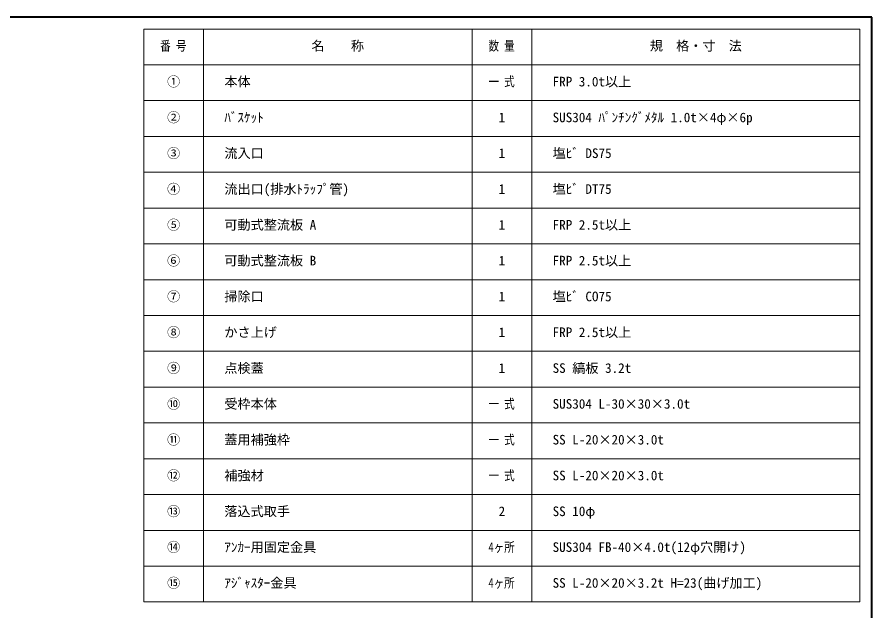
# Model space of a CAD drawing. Units: millimetres at full size, sheet at 1:8; details may follow other scales. Extents: x -1680 to 1560, y -1128 to 1120.
# Drawn here: x 127 to 1560, y 125 to 1120 of the extents above; entities that cross this region are included whole.
import ezdxf
from ezdxf.enums import TextEntityAlignment as Align

# ---------------------------------------------------------------- set-up
doc = ezdxf.new("R2010")
doc.units = ezdxf.units.MM
doc.header["$LTSCALE"] = 8
doc.layers.add('0-0_ﾚｲﾔ1', color=4, linetype='Continuous', lineweight=9)
doc.styles.add('ＭＳ ゴシック', font='')
doc.styles.get('ＭＳ ゴシック').set_extended_font_data('MS Gothic')

msp = doc.modelspace()

# ---------------------------------------------------------------- linework, layer by layer
at = {"layer": '0-0_ﾚｲﾔ1', "color": 1, "lineweight": 40}
for p, q in [((1559.723, 1119.721), (-1680.277, 1119.721)), ((1559.723, -1128.279), (1559.723, 1119.721))]:
    msp.add_line(p, q, dxfattribs=at)
at = {"layer": '0-0_ﾚｲﾔ1', "color": 3, "lineweight": 18}
for p, q in [((1539.723, 1099.721), (339.723, 1099.721)), ((339.723, 139.721), (339.723, 1099.721)), ((439.723, 139.721), (439.723, 1099.721)), ((889.723, 139.721), (889.723, 1099.721)), ((989.723, 139.721), (989.723, 1099.721)), ((1539.723, 139.721), (1539.723, 1099.721)), ((1539.723, 1039.721), (339.723, 1039.721)), ((1539.723, 979.721), (339.723, 979.721)), ((1539.723, 919.721), (339.723, 919.721)), ((1539.723, 859.721), (339.723, 859.721)), ((1539.723, 799.721), (339.723, 799.721)), ((1539.723, 739.721), (339.723, 739.721)), ((1539.723, 679.721), (339.723, 679.721)), ((1539.723, 619.721), (339.723, 619.721)), ((1539.723, 559.721), (339.723, 559.721)), ((1539.723, 499.721), (339.723, 499.721)), ((1539.723, 439.721), (339.723, 439.721)), ((1539.723, 379.721), (339.723, 379.721)), ((1539.723, 319.721), (339.723, 319.721)), ((1539.723, 259.721), (339.723, 259.721)), ((1539.723, 199.721), (339.723, 199.721)), ((1539.723, 139.721), (339.723, 139.721))]:
    msp.add_line(p, q, dxfattribs=at)

# ---------------------------------------------------------------- texts
at = {"layer": '0-0_ﾚｲﾔ1', "color": 7, "style": 'ＭＳ ゴシック', "width": 0.8}
for s, p in [('番 号', (367.223, 1058.721)), ('数 量', (917.223, 1058.721)), ('一 式', (917.223, 998.721)), ('一 式', (917.223, 458.721)), ('一 式', (917.223, 398.721)), ('一 式', (917.223, 338.721)), ('4ヶ所', (917.223, 218.721)), ('4ヶ所', (917.223, 158.721))]:
    msp.add_text(s, height=16.13, dxfattribs=at).set_placement(p, align=Align.BOTTOM_LEFT)
at = {"layer": '0-0_ﾚｲﾔ1', "color": 7, "style": 'ＭＳ ゴシック'}
for s, p in [('名\u3000\u3000称', (620.723, 1058.721)), ('規\u3000格・寸\u3000法', (1187.723, 1058.721)), ('①', (378.723, 998.721)), ('本体', (474.723, 998.721)), ('FRP 3.0t以上', (1024.723, 998.721)), ('②', (378.723, 938.721)), ('ﾊﾞｽｹｯﾄ', (474.723, 938.721)), ('SUS304 ﾊﾟﾝﾁﾝｸﾞﾒﾀﾙ 1.0t×4φ×6p', (1024.723, 938.721)), ('1', (934.223, 938.721)), ('塩ﾋﾞ DS75', (1024.723, 878.721)), ('③', (378.723, 878.721)), ('流入口', (474.723, 878.721)), ('1', (934.223, 878.721)), ('④', (378.723, 818.721)), ('流出口(排水ﾄﾗｯﾌﾟ管)', (474.723, 818.721)), ('1', (934.223, 818.721)), ('塩ﾋﾞ DT75', (1024.723, 818.721)), ('⑤', (378.723, 758.721)), ('可動式整流板 A', (474.723, 758.721)), ('1', (934.223, 758.721)), ('FRP 2.5t以上', (1024.723, 758.721)), ('⑥', (378.723, 698.721)), ('可動式整流板 B', (474.723, 698.721)), ('1', (934.223, 698.721)), ('FRP 2.5t以上', (1024.723, 698.721)), ('⑦', (378.723, 638.721)), ('掃除口', (474.723, 638.721)), ('1', (934.223, 638.721)), ('塩ﾋﾞ CO75', (1024.723, 638.721)), ('⑧', (378.723, 578.721)), ('かさ上げ', (474.723, 578.721)), ('FRP 2.5t以上', (1024.723, 578.721)), ('1', (934.223, 578.721)), ('⑨', (378.723, 518.721)), ('点検蓋', (474.723, 518.721)), ('1', (934.223, 518.721)), ('SS 縞板 3.2t', (1024.723, 518.721)), ('⑩', (378.723, 458.721)), ('受枠本体', (474.723, 458.721)), ('SUS304 L-30×30×3.0t', (1024.723, 458.721)), ('⑪', (378.723, 398.721)), ('蓋用補強枠', (474.723, 398.721)), ('SS L-20×20×3.0t', (1024.723, 398.721)), ('⑫', (378.723, 338.721)), ('補強材', (474.723, 338.721)), ('SS L-20×20×3.0t', (1024.723, 338.721)), ('⑬', (378.723, 278.721)), ('落込式取手', (474.723, 278.721)), ('2', (934.223, 278.721)), ('SS 10φ', (1024.723, 278.721)), ('⑭', (378.723, 218.721)), ('ｱﾝｶｰ用固定金具', (474.723, 218.721)), ('SUS304 FB-40×4.0t(12φ穴開け)', (1024.723, 218.721)), ('⑮', (378.723, 158.721)), ('ｱｼﾞｬｽﾀｰ金具', (474.723, 158.721)), ('SS L-20×20×3.2t H=23(曲げ加工)', (1024.723, 158.721))]:
    msp.add_text(s, height=16.13, dxfattribs=at).set_placement(p, align=Align.BOTTOM_LEFT)

doc.saveas('drawing.dxf')
